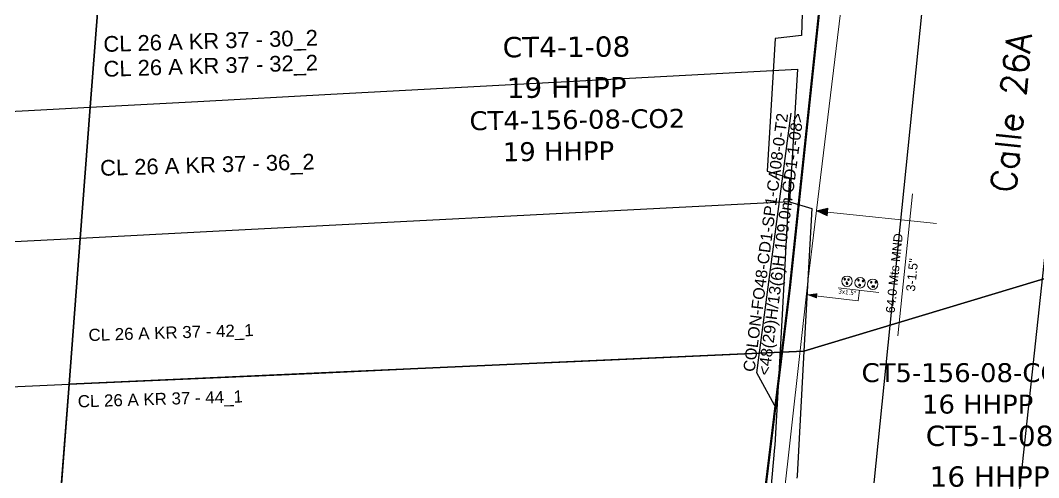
# Model space of a CAD drawing. Header units: millimetres. Extents: x -76.52126 to -76.51707, y 3.41842 to 3.42185.
# Drawn here: x -76.5199761 to -76.5195716, y 3.4197413 to 3.4199229 of the extents above; entities that cross this region are included whole.
import ezdxf
from ezdxf.enums import TextEntityAlignment as Align

# ---------------------------------------------------------------- set-up
doc = ezdxf.new("R2010")
doc.units = ezdxf.units.MM
for name, color, linetype, lineweight in [('CANALIZACION ATP', 30, 'Continuous', 0), ('CB 144 H CAN', 5, 'Continuous', 60), ('CB 24 H CAN', 3, 'Continuous', 60), ('CB 288 H CAN_FEE', 15, 'Continuous', 60), ('CB 48 H CAN', 1, 'Continuous', 60), ('Distancia ATP-CAN', 30, 'Continuous', 20)]:
    doc.layers.add(name, color=color, linetype=linetype, lineweight=lineweight)
for name, color, linetype in [('CARTOGRAFIA', 252, 'Continuous'), ('COBERTURA CTO', 30, 'Continuous'), ('COBERTURA CTO - COUBICADO', 30, 'Continuous'), ('DUCTO ATP', 6, 'Continuous'), ('DUCTOS ATP', 30, 'Continuous'), ('DUCTOS TLF', 4, 'Continuous'), ('MARQUILLA F.O 48', 1, 'Continuous'), ('PLACAS ZONA ABIERTA', 8, 'Continuous'), ('TEXCALLES', 7, 'Continuous')]:
    doc.layers.add(name, color=color, linetype=linetype)
doc.styles.add('Arial', font='arial.ttf')
doc.styles.add('ROMANS', font='romans.shx', dxfattribs={"height": 1.6})
doc.styles.get("Standard").update_dxf_attribs({"font": 'arial.ttf'})
doc.styles.add('style2', font='verdana.ttf', dxfattribs={"height": 0.1})
doc.styles.add('TEXT CENTRAL OLT', font='tahomabd.ttf', dxfattribs={"height": 1})
doc.styles.add('TEXT SCL GRANDES', font='tahoma.ttf', dxfattribs={"height": 14})
doc.linetypes.add('CERCA_LINE', pattern='A,12.7,-5.08,["X",Standard,S=2.54,R=0,X=-2.54,Y=-1.27],-2.08', length=19.86)

# ---------------------------------------------------------------- blocks, each defined once
blk = doc.blocks.new('MARQUILLA 48')
at = {"layer": 'MARQUILLA F.O 48', "style": 'Arial', "oblique": 0}
for tag, p in [('IDENTIFICACIONCABLEFIBRA', (0.325, 0.455)), ('CAPACIDADFIBRA', (0.759, -0.38)), ('NOMENCLATURA_ATP', (0.759, -1.265))]:
    blk.add_attdef(tag, text='', height=0.698, rotation=0.26248, dxfattribs=at).set_placement(p, align=Align.MIDDLE)
blk = doc.blocks.new('*U36')
at = {"layer": 'Distancia ATP-CAN'}
h = blk.add_hatch(color=256, dxfattribs=at)
h.dxf.hatch_style = 1
h.paths.add_polyline_path([(0.0134, 1.2822), (0.0332, 1.2207), (-0.0096, 1.2218)])
blk.add_lwpolyline([(-0.0096, 1.2218), (0.0332, 1.2207), (0.0134, 1.2822)], close=True, dxfattribs=at)
for points in [[(0.0118, 1.2212), (-0.0038, 0.6106)], [(0.15, 0.7567), (-0.6453, 0.7771)]]:
    blk.add_lwpolyline(points, dxfattribs=at)
at = {"layer": 'Distancia ATP-CAN', "linetype": 'CERCA_LINE', "ltscale": 0.5, "flags": 1}
for tag, rotation, p in [('A.D', 358.5327, (-0.295, 0.9386)), ('A.C', 358.5327, (-0.2972, 0.8782)), ('A.T', 354.8595, (0.2755, 0.4747))]:
    blk.add_attdef(tag, text='', height=0.03, rotation=rotation, dxfattribs=at).set_placement(p, align=Align.CENTER)
at = {"layer": 'Distancia ATP-CAN', "linetype": 'CERCA_LINE', "ltscale": 0.5}
for tag, p in [('TOTAL', (-0.2993, 0.7989)), ('DUCTOS', (-0.3014, 0.6991))]:
    blk.add_attdef(tag, text='', height=0.05, rotation=358.5327, dxfattribs=at).set_placement(p, align=Align.CENTER)
blk = doc.blocks.new('*U37')
at = {"layer": 'DUCTO ATP'}
h = blk.add_hatch(color=0, dxfattribs=at)
h.dxf.hatch_style = 1
h.paths.add_polyline_path([(-2.985, -0.604), (-2.385, -0.454), (-2.385, -0.754)])
at = {"layer": 'DUCTO ATP', "color": 0, "lineweight": 13, "ltscale": 0.13}
blk.add_lwpolyline([(1.107, 0), (-1.244, 0)], dxfattribs=at)
at = {"layer": 'DUCTO ATP', "color": 0, "linetype": 'Continuous', "lineweight": 13}
for points in [[(-0.001, -0.608), (-0.001, 0)], [(-2.985, -0.604), (-0.001, -0.608)]]:
    blk.add_lwpolyline(points, dxfattribs=at)
at = {"layer": 'DUCTO ATP', "lineweight": 5}
for centre in [(-0.772, 0.424), (-0.016, 0.424), (0.715, 0.424)]:
    blk.add_circle(centre, 0.3, dxfattribs=at)
at = {"layer": 'DUCTO ATP', "color": 0, "lineweight": 5}
for centre in [(-0.772, 0.424), (-0.016, 0.424), (0.715, 0.424)]:
    blk.add_circle(centre, 0.3, dxfattribs=at)
at = {"layer": 'CB 144 H CAN', "style": 'TEXT CENTRAL OLT'}
for tag, p in [('1-FO144', (-0.752, 0.082)), ('2-FO144', (-0.012, 0.082)), ('3-FO144', (0.798, 0.098))]:
    blk.add_attdef(tag, text='', height=0.4, dxfattribs=at).set_placement(p, align=Align.CENTER)
at = {"layer": 'CB 24 H CAN', "style": 'TEXT CENTRAL OLT'}
for tag, p in [('1-FO24', (-0.917, 0.325)), ('2-FO24', (-0.131, 0.359)), ('3-FO24', (0.618, 0.327))]:
    blk.add_attdef(tag, text='', height=0.4, dxfattribs=at).set_placement(p, align=Align.CENTER)
at = {"layer": 'CB 288 H CAN_FEE', "style": 'TEXT CENTRAL OLT'}
for tag, p in [('1-FO288', (-0.778, 0.133)), ('2-FO288', (-0.038, 0.087)), ('3-FO288', (0.722, 0.091))]:
    blk.add_attdef(tag, text='', height=0.4, dxfattribs=at).set_placement(p, align=Align.CENTER)
at = {"layer": 'CB 48 H CAN', "style": 'TEXT CENTRAL OLT'}
for tag, p in [('1-FO48', (-0.698, 0.328)), ('2-FO48', (0.138, 0.341)), ('3-FO48', (0.87, 0.351))]:
    blk.add_attdef(tag, text='', height=0.4, dxfattribs=at).set_placement(p, align=Align.CENTER)
at = {"layer": 'DUCTO ATP', "color": 0, "ltscale": 8, "insert": (-1.194, -0.068), "char_height": 0.2543, "attachment_point": 1, "rotation": 359.79749, "style": 'TEXT SCL GRANDES'}
blk.add_mtext_dynamic_manual_height_columns('3x1.5"', width=0.81968, gutter_width=32.668, heights=[0], dxfattribs=at)
at = {"layer": 'DUCTOS TLF', "color": 0}
for tag, p in [('ANDÉN', (-0.747, 0.813)), ('MEDIO', (-0.016, 0.813)), ('CALLE', (0.74, 0.813))]:
    blk.add_attdef(tag, text='', height=0.075, dxfattribs=at).set_placement(p, align=Align.MIDDLE)

msp = doc.modelspace()

# ---------------------------------------------------------------- linework, layer by layer
at = {"layer": 'CANALIZACION ATP'}
msp.add_lwpolyline([(-76.5197043, 3.41949116), (-76.51969923, 3.4194975), (-76.51966327, 3.41981904), (-76.51963463, 3.42005589)], dxfattribs=at)
at = {"layer": 'CARTOGRAFIA'}
for points in [[(-76.52022964, 3.42020337), (-76.52022829, 3.42021561), (-76.52022361, 3.42022722), (-76.52021407, 3.42023559), (-76.52020192, 3.42023874), (-76.52019364, 3.42023766), (-76.51960576, 3.42027303), (-76.51959442, 3.42026106), (-76.51958803, 3.42024594), (-76.51958722, 3.42023028), (-76.51963951, 3.41971584)], [(-76.51966438, 3.41996506), (-76.51966583, 3.41991688), (-76.51967622, 3.41991568), (-76.51967945, 3.41986298), (-76.51967059, 3.41986033), (-76.5196737, 3.41980366), (-76.5196764, 3.4197542), (-76.51967649, 3.41975323), (-76.51967883, 3.41972801), (-76.51969394, 3.4195654), (-76.51969948, 3.4195254), (-76.51976966, 3.41952253), (-76.51982711, 3.41952018), (-76.51988628, 3.41951775), (-76.51994105, 3.41951551), (-76.51999346, 3.41951337), (-76.52004831, 3.41951112), (-76.52010396, 3.41950884), (-76.52015614, 3.41950671), (-76.5202128, 3.41950439)], [(-76.51966438, 3.41996506), (-76.51966583, 3.41991688), (-76.51967622, 3.41991568)], [(-76.51994448, 3.41993969), (-76.5199484, 3.41988846)], [(-76.51985284, 3.41989359), (-76.51966737, 3.41990353)], [(-76.51966737, 3.41990353), (-76.5196706, 3.41985083)], [(-76.51990566, 3.41989075), (-76.51985284, 3.41989359)], [(-76.52005171, 3.41988292), (-76.5199484, 3.41988846)], [(-76.5199484, 3.41988846), (-76.51995238, 3.41983635)], [(-76.5199484, 3.41988846), (-76.51990566, 3.41989075)], [(-76.51958128, 3.41971584), (-76.51956283, 3.41988774)], [(-76.5196706, 3.41985083), (-76.51982507, 3.41984289)], [(-76.5196706, 3.41985083), (-76.51966174, 3.41984818), (-76.51966485, 3.41979151)], [(-76.51982507, 3.41984289), (-76.51989967, 3.41983906)], [(-76.51989967, 3.41983906), (-76.51995238, 3.41983635)], [(-76.51995238, 3.41983635), (-76.52002563, 3.41983259)], [(-76.51995238, 3.41983635), (-76.51995681, 3.41977838)], [(-76.51975579, 3.41978742), (-76.51966485, 3.41979151)], [(-76.51966485, 3.41979151), (-76.51966756, 3.41974205), (-76.51966765, 3.41974108)], [(-76.51980431, 3.41978524), (-76.51975579, 3.41978742)], [(-76.51995681, 3.41977838), (-76.5198603, 3.41978272)], [(-76.5198603, 3.41978272), (-76.51980431, 3.41978524)], [(-76.52003849, 3.41977471), (-76.51995681, 3.41977838)], [(-76.51995681, 3.41977838), (-76.51996074, 3.41972683)]]:
    msp.add_lwpolyline(points, dxfattribs=at)
at = {"layer": 'CB 48 H CAN', "ltscale": 2, "const_width": 0.000000892}
msp.add_lwpolyline([(-76.51962204, 3.42031447), (-76.51963709, 3.4200727), (-76.51962481, 3.42006567), (-76.51964517, 3.42005504), (-76.51967045, 3.41981669), (-76.51970859, 3.41950374), (-76.51971473, 3.41950362), (-76.51973343, 3.41952737), (-76.5197314, 3.41950553), (-76.51976819, 3.41950551), (-76.51976947, 3.4195267), (-76.51977369, 3.41950659), (-76.51985028, 3.41950486), (-76.51985035, 3.41949936), (-76.5197157, 3.41950053), (-76.51971583, 3.41947626), (-76.51972696, 3.41949317), (-76.51997654, 3.41948478), (-76.51996195, 3.41951488), (-76.51998198, 3.41948527), (-76.51999307, 3.41948459), (-76.52001753, 3.41951694), (-76.51999973, 3.41948101), (-76.52069026, 3.41944746)], dxfattribs=at)
at = {"layer": 'COBERTURA CTO'}
for points in [[(-76.51995681, 3.41977838), (-76.51995238, 3.41983635), (-76.5199484, 3.41988846), (-76.51994449, 3.41993969), (-76.51994058, 3.41999084), (-76.51993069, 3.41999128), (-76.51971134, 3.42000108), (-76.51970497, 3.4200692), (-76.51968905, 3.42023735), (-76.51968522, 3.42030202), (-76.51954547, 3.42030659), (-76.51955599, 3.42017429), (-76.51956313, 3.42007553), (-76.51956462, 3.42002462), (-76.51934321, 3.42003464), (-76.51935332, 3.41983408), (-76.51954422, 3.41982534), (-76.51955285, 3.41982526), (-76.51966485, 3.4197915)], [(-76.52062216, 3.41968501), (-76.52056991, 3.4196878), (-76.52051388, 3.41969079), (-76.52051989, 3.41962009), (-76.52052594, 3.41955188), (-76.52039292, 3.41954927), (-76.52033734, 3.41954355), (-76.52032847, 3.41964809), (-76.52018881, 3.41965174), (-76.52018168, 3.41971767), (-76.51996069, 3.41972752), (-76.51995681, 3.41977838), (-76.5199484, 3.41988846), (-76.51994449, 3.41993969), (-76.52022978, 3.41992663), (-76.52029679, 3.41992443), (-76.52036584, 3.41989863), (-76.52061854, 3.41988608), (-76.52062683, 3.41982113), (-76.52063516, 3.41975045)], [(-76.51967519, 3.41965993), (-76.51974408, 3.41966014), (-76.51980046, 3.41966031), (-76.51979173, 3.41973505), (-76.51996069, 3.41972752), (-76.51995681, 3.41977838), (-76.51966485, 3.4197915), (-76.51955285, 3.41982526), (-76.51954343, 3.41982535), (-76.51931427, 3.41983587), (-76.51931928, 3.41978502), (-76.5193224, 3.41975577), (-76.51932516, 3.41972986), (-76.51933678, 3.41961774), (-76.51956173, 3.41960664), (-76.51962311, 3.41960613), (-76.51962209, 3.4196587)]]:
    msp.add_lwpolyline(points, close=True, dxfattribs=at)
at = {"layer": 'MARQUILLA F.O 48'}
msp.add_lwpolyline([(-76.51967579, 3.41976864), (-76.51968358, 3.41978297), (-76.51966994, 3.41988608)], dxfattribs=at)

# ---------------------------------------------------------------- block references
at = {"layer": 'Distancia ATP-CAN', "xscale": 7.13938775391726e-05, "yscale": 7.13938775391726e-05, "zscale": 7.13938775391726e-05, "rotation": 85.53968050405106}
msp.add_blockref('*U36', (-76.51956867, 3.41983918), dxfattribs=at).add_auto_attribs({'DUCTOS': '3-1.5"', 'TOTAL': '64.0 Mts MND'})
at = {"layer": 'DUCTOS ATP'}
ref = msp.add_blockref('*U37', (-76.51964277, 3.41981576), dxfattribs=dict(at, xscale=6.91571198880231e-06, yscale=6.91571198880231e-06, zscale=6.91571198880231e-06, rotation=353.4304212031953))
ref.add_attrib('1-FO288', '•', dxfattribs={"layer": 'CB 288 H CAN_FEE', "height": 0.00000277, "rotation": 353.4179, "style": 'TEXT CENTRAL OLT'}).set_placement((-76.51964801, 3.41981729), align=Align.CENTER)
ref.add_attrib('1-FO144', '•', dxfattribs={"layer": 'CB 144 H CAN', "height": 0.00000277, "rotation": 353.4179, "style": 'TEXT CENTRAL OLT'}).set_placement((-76.51964787, 3.41981692), align=Align.CENTER)
ref.add_attrib('1-FO48', '•', dxfattribs={"layer": 'CB 48 H CAN', "height": 0.00000277, "rotation": 353.4179, "style": 'TEXT CENTRAL OLT'}).set_placement((-76.5196473, 3.41981856), align=Align.CENTER)
ref.add_attrib('1-FO24', '•', dxfattribs={"layer": 'CB 24 H CAN', "height": 0.00000277, "rotation": 353.4179, "style": 'TEXT CENTRAL OLT'}).set_placement((-76.51964881, 3.41981872), align=Align.CENTER)
ref.add_attrib('2-FO288', '•', dxfattribs={"layer": 'CB 288 H CAN_FEE', "height": 0.00000277, "rotation": 353.4179, "style": 'TEXT CENTRAL OLT'}).set_placement((-76.51964296, 3.41981639), align=Align.CENTER)
ref.add_attrib('2-FO144', '•', dxfattribs={"layer": 'CB 144 H CAN', "height": 0.00000277, "rotation": 353.4179, "style": 'TEXT CENTRAL OLT'}).set_placement((-76.51964279, 3.41981633), align=Align.CENTER)
ref.add_attrib('2-FO48', '•', dxfattribs={"layer": 'CB 48 H CAN', "height": 0.00000277, "rotation": 353.4179, "style": 'TEXT CENTRAL OLT'}).set_placement((-76.51964155, 3.41981799), align=Align.CENTER)
ref.add_attrib('2-FO24', '•', dxfattribs={"layer": 'CB 24 H CAN', "height": 0.00000277, "rotation": 353.4179, "style": 'TEXT CENTRAL OLT'}).set_placement((-76.51964338, 3.41981833), align=Align.CENTER)
ref.add_attrib('3-FO288', '•', dxfattribs={"layer": 'CB 288 H CAN_FEE', "height": 0.00000277, "rotation": 353.4179, "style": 'TEXT CENTRAL OLT'}).set_placement((-76.51963773, 3.41981581), align=Align.CENTER)
ref.add_attrib('3-FO144', '•', dxfattribs={"layer": 'CB 144 H CAN', "height": 0.00000277, "rotation": 353.4179, "style": 'TEXT CENTRAL OLT'}).set_placement((-76.51963721, 3.4198158), align=Align.CENTER)
ref.add_attrib('3-FO48', '•', dxfattribs={"layer": 'CB 48 H CAN', "height": 0.00000277, "rotation": 353.4179, "style": 'TEXT CENTRAL OLT'}).set_placement((-76.51963651, 3.41981748), align=Align.CENTER)
ref.add_attrib('3-FO24', '•', dxfattribs={"layer": 'CB 24 H CAN', "height": 0.00000277, "rotation": 353.4179, "style": 'TEXT CENTRAL OLT'}).set_placement((-76.51963826, 3.41981751), align=Align.CENTER)
at = {"layer": 'MARQUILLA F.O 48'}
ref = msp.add_blockref('MARQUILLA 48', (-76.5196774, 3.41983221), dxfattribs=dict(at, xscale=6.56516332130718e-06, yscale=6.56516332130718e-06, zscale=6.56516332130718e-06, rotation=82.30865106605351))
ref.add_attrib('CAPACIDADFIBRA', '<48(29)H/13(6)H 109.0m GD1-1-08>', dxfattribs={"height": 0.0000045836, "rotation": 82.5711, "style": 'Arial'}).set_placement((-76.51967347, 3.41983394), align=Align.MIDDLE)
ref.add_attrib('IDENTIFICACIONCABLEFIBRA', 'COLON-FO48-CD1-SP1-CA08-0-T2', dxfattribs={"height": 0.0000045836, "rotation": 82.5711, "style": 'Arial'}).set_placement((-76.51968007, 3.41983472), align=Align.MIDDLE)

# ---------------------------------------------------------------- texts
at = {"layer": 'COBERTURA CTO', "insert": (-76.51979387, 3.41991628), "char_height": 0.0000080801, "attachment_point": 1, "rotation": 0.3381, "line_spacing_factor": 0.6, "style": 'style2'}
msp.add_mtext_dynamic_manual_height_columns('\\pxqc;CT4-1-08\\P\\P19 HHPP', width=0.0000692806, gutter_width=0.00067845, heights=[0.00005204], dxfattribs=at)
at = {"layer": 'COBERTURA CTO', "insert": (-76.51962026, 3.41976194), "char_height": 0.0000080801, "attachment_point": 1, "line_spacing_factor": 0.6, "style": 'style2'}
msp.add_mtext_dynamic_manual_height_columns('\\pxqc;CT5-1-08\\P\\P16 HHPP', width=0.0000583351, gutter_width=0.00067845, heights=[0.00003792], dxfattribs=at)
at = {"layer": 'COBERTURA CTO - COUBICADO', "insert": (-76.51979777, 3.41988679), "char_height": 0.0000075, "width": 0.0000860698, "attachment_point": 1, "rotation": 0.6921, "style": 'style2'}
msp.add_mtext('CT4-156-08-CO2\\P    19 HHPP', dxfattribs=at)
at = {"layer": 'COBERTURA CTO - COUBICADO', "insert": (-76.51964215, 3.41978675), "char_height": 0.0000075, "width": 0.0000860698, "attachment_point": 1, "style": 'style2'}
msp.add_mtext('\\pxqc;CT5-156-08-CO2\\P  16 HHPP', dxfattribs=at)
at = {"layer": 'PLACAS ZONA ABIERTA'}
for s, height, p in [('CL 26 A KR 37 - 30_2', 0.0000062377, (-76.51994307, 3.41991039)), ('CL 26 A KR 37 - 32_2', 0.0000062377, (-76.51994301, 3.41990051)), ('CL 26 A KR 37 - 36_2', 0.0000062377, (-76.51994438, 3.41986116)), ('CL 26 A KR 37 - 42_1', 0.0000048, (-76.519949, 3.41979555)), ('CL 26 A KR 37 - 44_1', 0.0000048, (-76.51995327, 3.41976918))]:
    msp.add_text(s, height=height, rotation=1.74, dxfattribs=at).set_placement(p)
at = {"layer": 'TEXCALLES', "style": 'ROMANS'}
msp.add_text('Calle 26A', height=0.00001, rotation=84.099, dxfattribs=at).set_placement((-76.51958082, 3.41985421))

doc.saveas('drawing.dxf')
